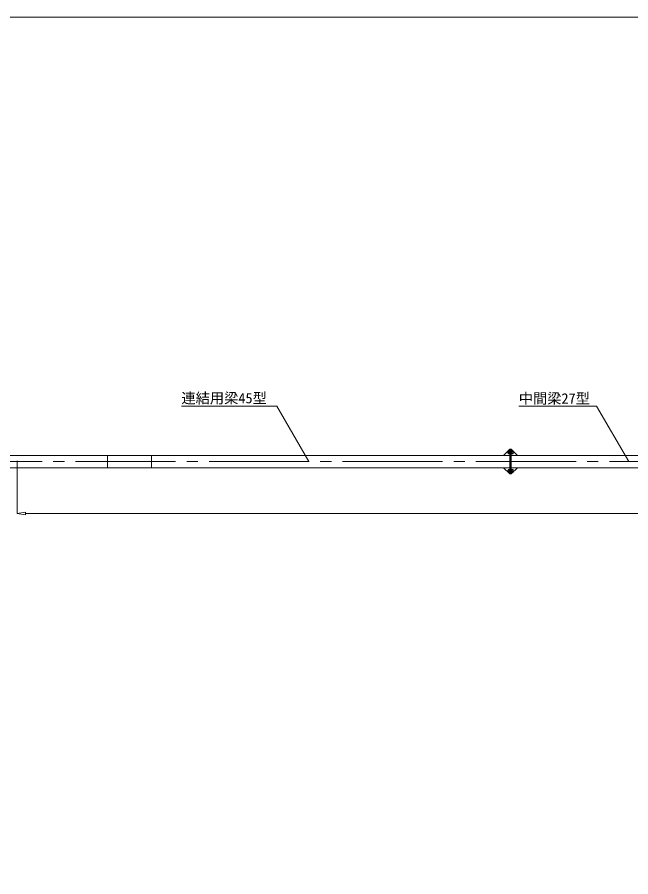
# Model space of a CAD drawing. Units: millimetres, scale not verified. Extents: x -12090 to 12090, y -18325 to 18325.
# Drawn here: x -9392 to -4427, y -8638 to -1675 of the extents above; entities that cross this region are included whole.
import ezdxf
from ezdxf.enums import TextEntityAlignment as Align

# ---------------------------------------------------------------- set-up
doc = ezdxf.new("R2010")
doc.units = ezdxf.units.MM
doc.header["$LTSCALE"] = 90
doc.linetypes.add('CHAIN2', pattern=[12, 9, -1, 1, -1])
doc.linetypes.add('DASHED1', pattern=[1.8, 1.2, -0.6])
for name, color, linetype, lineweight in [('0-6_ﾎﾞﾙﾄ類', 134, 'Continuous', 18), ('0-A_図面枠', 134, 'Continuous', 18), ('0-B_寸法', 134, 'Continuous', 18), ('1-2_中央走行棒左', 134, 'Continuous', 18), ('1-4_中間梁27', 134, 'Continuous', 18), ('1-6_通芯', 134, 'CHAIN2', 18), ('1-9_標準ﾊﾟﾈﾙ', 134, 'Continuous', 18), ('1-B_文字', 134, 'Continuous', 18), ('1-D_連結用梁45', 134, 'Continuous', 18)]:
    doc.layers.add(name, color=color, linetype=linetype, lineweight=lineweight)
doc.styles.add('ＭＳ ゴシック', font='')
doc.styles.get('ＭＳ ゴシック').set_extended_font_data('MS Gothic')

msp = doc.modelspace()

# ---------------------------------------------------------------- linework, layer by layer
at = {"layer": '0-6_ﾎﾞﾙﾄ類'}
for p, q in [((-5418.89, -5193), (-5420.89, -5195)), ((-5420.89, -5205), (-5420.89, -5195)), ((-5418.89, -5207), (-5420.89, -5205)), ((-5417.5, -5194.2), (-5420.1, -5194.2)), ((-5417.5, -5205.8), (-5420.1, -5205.8)), ((-5418.89, -5207), (-5418.89, -5193)), ((-5417.5, -5193), (-5418.89, -5193)), ((-5417.5, -5207), (-5418.89, -5207)), ((-5417.5, -5189.5), (-5415.87, -5187.88)), ((-5417.5, -5210.5), (-5417.5, -5189.5)), ((-5417.5, -5210.5), (-5415.87, -5212.12)), ((-5415.87, -5193.94), (-5408.5, -5193.94)), ((-5415.87, -5206.06), (-5408.5, -5206.06)), ((-5388.89, -5199.19), (-5391.89, -5200)), ((-5388.89, -5200), (-5391.89, -5200.8)), ((-5381.51, -5193.94), (-5388.89, -5193.94)), ((-5381.51, -5206.06), (-5388.89, -5206.06)), ((-5379.89, -5210.5), (-5381.51, -5212.12)), ((-5418.89, -5343), (-5420.89, -5345)), ((-5420.89, -5355), (-5420.89, -5345)), ((-5418.89, -5357), (-5420.89, -5355)), ((-5417.5, -5344.2), (-5420.1, -5344.2)), ((-5417.5, -5355.8), (-5420.1, -5355.8)), ((-5418.89, -5357), (-5418.89, -5343)), ((-5417.5, -5343), (-5418.89, -5343)), ((-5417.5, -5357), (-5418.89, -5357)), ((-5417.5, -5339.5), (-5415.87, -5337.87)), ((-5417.5, -5360.5), (-5417.5, -5339.5)), ((-5417.5, -5360.5), (-5415.87, -5362.13)), ((-5415.87, -5343.94), (-5408.5, -5343.94)), ((-5415.87, -5356.06), (-5408.5, -5356.06)), ((-5388.89, -5349.19), (-5391.89, -5350)), ((-5388.89, -5350), (-5391.89, -5350.81)), ((-5381.51, -5343.94), (-5388.89, -5343.94)), ((-5381.51, -5356.06), (-5388.89, -5356.06)), ((-5379.89, -5360.5), (-5381.51, -5362.13))]:
    msp.add_line(p, q, dxfattribs=at)
for points in [[(-5415.87, -5187.88), (-5408.5, -5187.88), (-5408.5, -5212.12), (-5415.87, -5212.12)], [(-5381.51, -5187.88), (-5388.89, -5187.88), (-5388.89, -5212.12), (-5381.51, -5212.12)], [(-5379.89, -5210.5), (-5379.89, -5189.5), (-5381.51, -5187.88)], [(-5415.87, -5337.87), (-5408.5, -5337.87), (-5408.5, -5362.13), (-5415.87, -5362.13)], [(-5381.51, -5337.87), (-5388.89, -5337.87), (-5388.89, -5362.13), (-5381.51, -5362.13)], [(-5379.89, -5360.5), (-5379.89, -5339.5), (-5381.51, -5337.87)]]:
    msp.add_lwpolyline(points, dxfattribs=at)
for points in [[(-5408.5, -5211), (-5408.5, -5189), (-5406.19, -5189), (-5406.19, -5211)], [(-5391.89, -5189), (-5391.89, -5211), (-5394.19, -5211), (-5394.19, -5189)], [(-5391.89, -5188.65), (-5391.89, -5211.35), (-5388.89, -5211.35), (-5388.89, -5188.65)], [(-5408.5, -5361), (-5408.5, -5339), (-5406.19, -5339), (-5406.19, -5361)], [(-5391.89, -5339), (-5391.89, -5361), (-5394.19, -5361), (-5394.19, -5339)], [(-5391.89, -5338.65), (-5391.89, -5361.35), (-5388.89, -5361.35), (-5388.89, -5338.65)]]:
    msp.add_lwpolyline(points, close=True, dxfattribs=at)
for centre, radius, start, end in [((-5405.37, -5200), 12.12, 150, 210), ((-5412.83, -5190.9), 4.28, 135, 225), ((-5412.83, -5209.09), 4.28, 135, 225), ((-5384.55, -5190.9), 4.28, 315, 45), ((-5392.02, -5200), 12.12, 330, 30), ((-5384.55, -5209.09), 4.28, 315, 45), ((-5405.37, -5350), 12.12, 150, 210), ((-5412.83, -5340.91), 4.28, 135, 225), ((-5412.83, -5359.09), 4.28, 135, 225), ((-5384.55, -5340.91), 4.28, 315, 45), ((-5392.02, -5350), 12.12, 330, 30), ((-5384.55, -5359.09), 4.28, 315, 45)]:
    msp.add_arc(centre, radius, start, end, dxfattribs=at)
at = {"layer": '0-A_図面枠'}
msp.add_lwpolyline([(-12090.19, -1675), (12059.81, -1675), (12059.81, -18325), (-12090.19, -18325)], close=True, dxfattribs=at)
at = {"layer": '0-B_寸法'}
for p, q in [((-9392.19, -5276), (-9392.19, -5696)), ((-9326.2, -5684), (-9392.19, -5695)), ((-9392.19, -5695), (-9326.2, -5706)), ((-9326.2, -5684), (-9326.2, -5706)), ((1261.81, -5695), (-9326.2, -5695))]:
    msp.add_line(p, q, dxfattribs=at)
at = {"layer": '1-2_中央走行棒左', "linetype": 'DASHED1'}
msp.add_line((-9392.19, -5294.7), (-9392.19, -5269.3), dxfattribs=at)
at = {"layer": '1-4_中間梁27'}
for points in [[(-5394.19, -5375), (-5394.19, -5175), (-5400.19, -5175), (-5400.19, -5375)], [(-5394.19, -5225), (-5344.19, -5225), (-5394.19, -5175)], [(-5394.19, -5325), (-2706.19, -5325), (-2706.19, -5225), (-5394.19, -5225)], [(-5394.19, -5325), (-5344.19, -5325), (-5394.19, -5375)]]:
    msp.add_lwpolyline(points, close=True, dxfattribs=at)
at = {"layer": '1-6_通芯'}
msp.add_line((-10000.2, -5275), (3340.81, -5275), dxfattribs=at)
at = {"layer": '1-9_標準ﾊﾟﾈﾙ'}
msp.add_line((-7702.2, -5325), (-7703.73, -5325.36), dxfattribs=at)
at = {"layer": '1-B_文字'}
for p, q in [((-8063.6, -4825.82), (-7292.53, -4825.82)), ((-5333.64, -4825.82), (-4704.24, -4825.82))]:
    msp.add_line(p, q, dxfattribs=at)
for points in [[(-7032.51, -5275), (-7291.85, -4825.82), (-7292.28, -4825.82)], [(-4444.21, -5275), (-4703.54, -4825.82), (-4703.98, -4825.82)]]:
    msp.add_lwpolyline(points, dxfattribs=at)
at = {"layer": '1-D_連結用梁45'}
for p, q in [((-8661.38, -5225), (-8661.38, -5325)), ((-8306.19, -5225), (-8306.19, -5325))]:
    msp.add_line(p, q, dxfattribs=at)
for points in [[(-5406.19, -5225), (-5456.2, -5225), (-5406.19, -5175)], [(-5400.19, -5175), (-5400.19, -5375), (-5406.19, -5375), (-5406.19, -5175)], [(-5406.19, -5325), (-10000.2, -5325), (-10000.2, -5225), (-5406.19, -5225)], [(-5406.19, -5325), (-5456.2, -5325), (-5406.19, -5375)]]:
    msp.add_lwpolyline(points, close=True, dxfattribs=at)

# ---------------------------------------------------------------- texts
at = {"layer": '1-B_文字', "style": 'ＭＳ ゴシック'}
for s, p in [('連結用梁45型', (-8063.6, -4828.18)), ('中間梁27型', (-5333.64, -4830.73))]:
    msp.add_text(s, height=84.46, dxfattribs=at).set_placement(p, align=Align.BOTTOM_LEFT)

doc.saveas('drawing.dxf')
